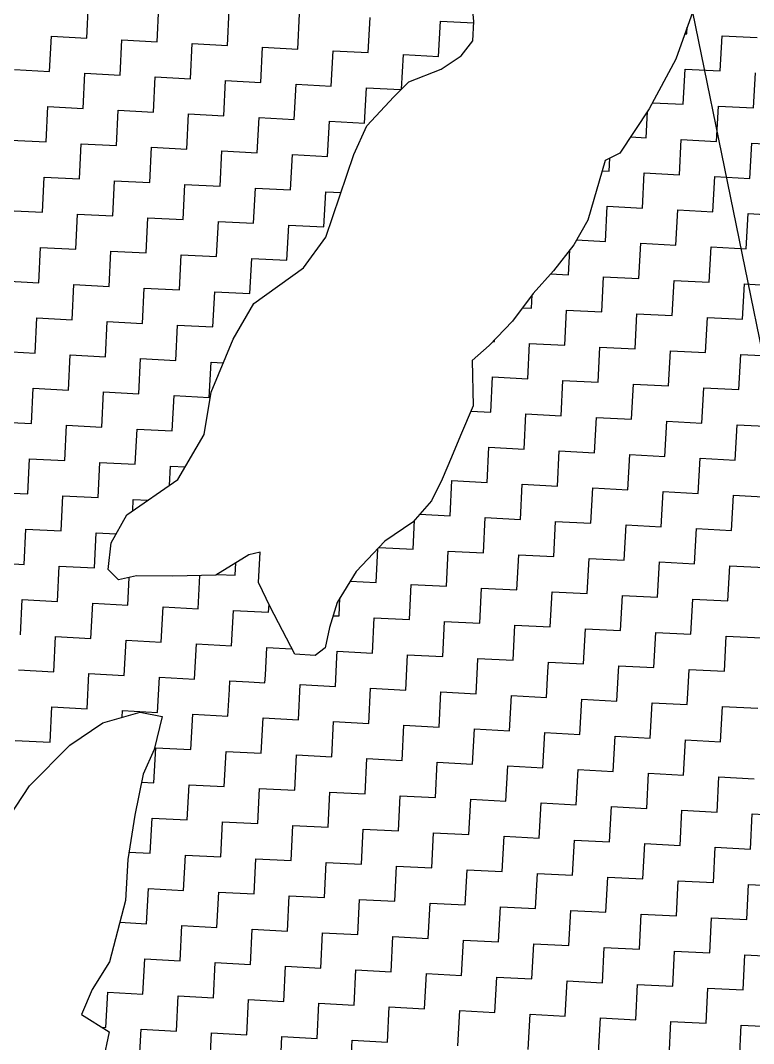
# Model space of a CAD drawing. Header units: metres. Extents: x 281214 to 284109, y 2088556 to 2092246.
# Drawn here: x 281543.6 to 281674.5, y 2091505.5 to 2091688.2 of the extents above; entities that cross this region are included whole.
import ezdxf

# ---------------------------------------------------------------- set-up
doc = ezdxf.new("R2010")
doc.units = ezdxf.units.M
doc.layers.add('POLY_HATCH', color=12, linetype='Continuous')
doc.layers.add('POLY_PARCEL', color=6, linetype='Continuous')

msp = doc.modelspace()

# ---------------------------------------------------------------- linework, layer by layer
at = {"layer": 'POLY_HATCH'}
for p, q in [((281665.63, 2091695.27), (281660.64, 2091681.32)), ((281624.59, 2091688.02), (281624.41, 2091690.02)), ((281624.42, 2091684.62), (281624.59, 2091688.02)), ((281622.28, 2091681.89), (281624.42, 2091684.62)), ((281618.75, 2091679.52), (281622.28, 2091681.89)), ((281660.64, 2091681.32), (281655.91, 2091672.47)), ((281612.94, 2091677.26), (281618.75, 2091679.52)), ((281610.25, 2091674.56), (281612.94, 2091677.26)), ((281605.43, 2091669.41), (281610.25, 2091674.56)), ((281655.91, 2091672.47), (281650.67, 2091664.5)), ((281603.15, 2091664.3), (281605.43, 2091669.41)), ((281650.67, 2091664.5), (281648.04, 2091663.22)), ((281598.12, 2091649.5), (281603.15, 2091664.3)), ((281648.04, 2091663.22), (281644.93, 2091652.58)), ((281644.93, 2091652.58), (281642.43, 2091648.17)), ((281594.14, 2091644.03), (281598.12, 2091649.5)), ((281642.43, 2091648.17), (281638.78, 2091643.52)), ((281585.28, 2091637.67), (281594.14, 2091644.03)), ((281638.78, 2091643.52), (281635.15, 2091639.45)), ((281635.15, 2091639.45), (281631.48, 2091634.52)), ((281581.54, 2091631.32), (281585.28, 2091637.67)), ((281631.48, 2091634.52), (281627.28, 2091630.2)), ((281577.64, 2091621.87), (281581.54, 2091631.32)), ((281627.28, 2091630.2), (281624.3, 2091627.51)), ((281624.3, 2091627.51), (281624.44, 2091619.4)), ((281576.39, 2091614.26), (281577.64, 2091621.87)), ((281624.44, 2091619.4), (281622.17, 2091614.12)), ((281571.71, 2091606.26), (281576.39, 2091614.26)), ((281622.17, 2091614.12), (281620.55, 2091610.23)), ((281620.55, 2091610.23), (281618.92, 2091606.33)), ((281562.56, 2091599.91), (281571.71, 2091606.26)), ((281618.92, 2091606.33), (281617.02, 2091602.45)), ((281617.02, 2091602.45), (281613.69, 2091598.65)), ((281559.75, 2091594.94), (281562.56, 2091599.91)), ((281613.69, 2091598.65), (281608.68, 2091595.21)), ((281608.68, 2091595.21), (281603.57, 2091589.79)), ((281559.21, 2091590.14), (281559.75, 2091594.94)), ((281586.4, 2091593.24), (281584.37, 2091592.81)), ((281586.12, 2091587.86), (281586.4, 2091593.24)), ((281584.37, 2091592.81), (281578.5, 2091589.14)), ((281561.11, 2091588.34), (281559.21, 2091590.14)), ((281603.57, 2091589.79), (281600.15, 2091584.29)), ((281564.27, 2091589.03), (281561.11, 2091588.34)), ((281570.81, 2091588.97), (281564.27, 2091589.03)), ((281578.5, 2091589.14), (281570.81, 2091588.97)), ((281588.17, 2091583.49), (281586.12, 2091587.86)), ((281600.15, 2091584.29), (281598.78, 2091579.81)), ((281592.56, 2091575.02), (281588.17, 2091583.49)), ((281598.78, 2091579.81), (281598.02, 2091576.16)), ((281596.25, 2091574.83), (281592.56, 2091575.02)), ((281598.02, 2091576.16), (281596.25, 2091574.83)), ((281558.3, 2091562.78), (281564.94, 2091564.71)), ((281564.94, 2091564.71), (281568.88, 2091563.94)), ((281552.41, 2091558.82), (281558.3, 2091562.78)), ((281568.88, 2091563.94), (281567.44, 2091558.04)), ((281545.2, 2091551.52), (281552.41, 2091558.82)), ((281567.44, 2091558.04), (281565.5, 2091553.6)), ((281565.5, 2091553.6), (281563.98, 2091546.29)), ((281540.27, 2091544.11), (281545.2, 2091551.52)), ((281563.98, 2091546.29), (281562.72, 2091538.4)), ((281562.72, 2091538.4), (281562.34, 2091531.03)), ((281562.34, 2091531.03), (281559.5, 2091520.09)), ((281559.5, 2091520.09), (281556.4, 2091515.14)), ((281556.4, 2091515.14), (281554.46, 2091510.69)), ((281554.46, 2091510.69), (281559.42, 2091507.59)), ((281559.42, 2091507.59), (281558.29, 2091502.25))]:
    msp.add_line(p, q, dxfattribs=at)
at = {"layer": 'POLY_HATCH', "linetype": 'Continuous'}
for p, q in [((281555.4, 2091685.09), (281555.72, 2091691.37)), ((281567.97, 2091684.43), (281568.3, 2091690.72)), ((281580.55, 2091683.78), (281580.88, 2091690.07)), ((281593.13, 2091683.13), (281593.45, 2091689.42)), ((281605.7, 2091682.48), (281606.03, 2091688.76)), ((281618.28, 2091681.82), (281618.6, 2091688.11)), ((281618.6, 2091688.11), (281624.58, 2091687.8)), ((281662.62, 2091685.83), (281662.68, 2091687.04)), ((281548.78, 2091679.12), (281549.11, 2091685.41)), ((281549.11, 2091685.41), (281555.4, 2091685.09)), ((281561.36, 2091678.47), (281561.68, 2091684.76)), ((281561.68, 2091684.76), (281567.97, 2091684.43)), ((281662.26, 2091685.85), (281662.62, 2091685.83)), ((281668.58, 2091679.21), (281668.91, 2091685.5)), ((281668.91, 2091685.5), (281675.2, 2091685.18)), ((281573.94, 2091677.82), (281574.26, 2091684.11)), ((281574.26, 2091684.11), (281580.55, 2091683.78)), ((281586.51, 2091677.17), (281586.84, 2091683.45)), ((281586.84, 2091683.45), (281593.13, 2091683.13)), ((281599.09, 2091676.51), (281599.41, 2091682.8)), ((281599.41, 2091682.8), (281605.7, 2091682.48)), ((281611.67, 2091675.98), (281611.99, 2091682.15)), ((281611.99, 2091682.15), (281618.28, 2091681.82)), ((281542.49, 2091679.45), (281548.78, 2091679.12)), ((281661.97, 2091673.25), (281662.3, 2091679.54)), ((281662.3, 2091679.54), (281668.58, 2091679.21)), ((281554.74, 2091672.51), (281555.07, 2091678.8)), ((281555.07, 2091678.8), (281561.36, 2091678.47)), ((281567.32, 2091671.86), (281567.65, 2091678.14)), ((281567.65, 2091678.14), (281573.94, 2091677.82)), ((281579.9, 2091671.2), (281580.22, 2091677.49)), ((281580.22, 2091677.49), (281586.51, 2091677.17)), ((281674.55, 2091672.6), (281674.87, 2091678.89)), ((281592.47, 2091670.55), (281592.8, 2091676.84)), ((281592.8, 2091676.84), (281599.09, 2091676.51)), ((281605.05, 2091669.9), (281605.38, 2091676.19)), ((281605.38, 2091676.19), (281611.55, 2091675.87)), ((281548.13, 2091666.55), (281548.46, 2091672.84)), ((281548.46, 2091672.84), (281554.74, 2091672.51)), ((281560.71, 2091665.89), (281561.03, 2091672.18)), ((281561.03, 2091672.18), (281567.32, 2091671.86)), ((281655.36, 2091667.29), (281655.6, 2091671.99)), ((281656.48, 2091673.54), (281661.97, 2091673.25)), ((281667.93, 2091666.64), (281668.26, 2091672.93)), ((281668.26, 2091672.93), (281674.55, 2091672.6)), ((281573.28, 2091665.24), (281573.61, 2091671.53)), ((281573.61, 2091671.53), (281579.9, 2091671.2)), ((281585.86, 2091664.59), (281586.19, 2091670.88)), ((281586.19, 2091670.88), (281592.47, 2091670.55)), ((281598.44, 2091663.94), (281598.76, 2091670.23)), ((281598.76, 2091670.23), (281605.05, 2091669.9)), ((281541.84, 2091666.87), (281548.13, 2091666.55)), ((281652.6, 2091667.43), (281655.36, 2091667.29)), ((281661.32, 2091660.68), (281661.64, 2091666.96)), ((281661.64, 2091666.96), (281667.93, 2091666.64)), ((281673.89, 2091660.02), (281674.22, 2091666.31)), ((281674.22, 2091666.31), (281680.51, 2091665.99)), ((281554.09, 2091659.93), (281554.42, 2091666.22)), ((281554.42, 2091666.22), (281560.71, 2091665.89)), ((281566.67, 2091659.28), (281566.99, 2091665.57)), ((281566.99, 2091665.57), (281573.28, 2091665.24)), ((281579.24, 2091658.63), (281579.57, 2091664.92)), ((281579.57, 2091664.92), (281585.86, 2091664.59)), ((281591.82, 2091657.98), (281592.15, 2091664.26)), ((281592.15, 2091664.26), (281598.44, 2091663.94)), ((281648.74, 2091661.33), (281648.86, 2091663.62)), ((281647.51, 2091661.39), (281648.74, 2091661.33)), ((281654.7, 2091654.71), (281655.03, 2091661)), ((281655.03, 2091661), (281661.32, 2091660.68)), ((281547.48, 2091653.97), (281547.8, 2091660.26)), ((281547.8, 2091660.26), (281554.09, 2091659.93)), ((281560.05, 2091653.32), (281560.38, 2091659.61)), ((281560.38, 2091659.61), (281566.67, 2091659.28)), ((281667.28, 2091654.06), (281667.61, 2091660.35)), ((281667.61, 2091660.35), (281673.89, 2091660.02)), ((281572.63, 2091652.67), (281572.96, 2091658.95)), ((281572.96, 2091658.95), (281579.24, 2091658.63)), ((281585.21, 2091652.01), (281585.53, 2091658.3)), ((281585.53, 2091658.3), (281591.82, 2091657.98)), ((281597.78, 2091651.36), (281598.11, 2091657.65)), ((281598.11, 2091657.65), (281600.84, 2091657.51)), ((281541.19, 2091654.3), (281547.48, 2091653.97)), ((281553.44, 2091647.36), (281553.77, 2091653.64)), ((281553.77, 2091653.64), (281560.05, 2091653.32)), ((281648.09, 2091648.75), (281648.41, 2091655.04)), ((281648.41, 2091655.04), (281654.7, 2091654.71)), ((281660.66, 2091648.1), (281660.99, 2091654.39)), ((281660.99, 2091654.39), (281667.28, 2091654.06)), ((281673.24, 2091647.45), (281673.57, 2091653.74)), ((281673.57, 2091653.74), (281679.86, 2091653.41)), ((281566.02, 2091646.7), (281566.34, 2091652.99)), ((281566.34, 2091652.99), (281572.63, 2091652.67)), ((281578.59, 2091646.05), (281578.92, 2091652.34)), ((281578.92, 2091652.34), (281585.21, 2091652.01)), ((281591.17, 2091645.4), (281591.49, 2091651.69)), ((281591.49, 2091651.69), (281597.78, 2091651.36)), ((281642.91, 2091649.02), (281648.09, 2091648.75)), ((281654.05, 2091642.14), (281654.38, 2091648.43)), ((281654.38, 2091648.43), (281660.66, 2091648.1)), ((281546.83, 2091641.39), (281547.15, 2091647.68)), ((281547.15, 2091647.68), (281553.44, 2091647.36)), ((281559.4, 2091640.74), (281559.73, 2091647.03)), ((281559.73, 2091647.03), (281566.02, 2091646.7)), ((281571.98, 2091640.09), (281572.3, 2091646.38)), ((281572.3, 2091646.38), (281578.59, 2091646.05)), ((281641.47, 2091642.79), (281641.71, 2091647.25)), ((281666.63, 2091641.49), (281666.95, 2091647.77)), ((281666.95, 2091647.77), (281673.24, 2091647.45)), ((281584.55, 2091639.44), (281584.88, 2091645.73)), ((281584.88, 2091645.73), (281591.17, 2091645.4)), ((281638.27, 2091642.96), (281641.47, 2091642.79)), ((281540.54, 2091641.72), (281546.83, 2091641.39)), ((281552.79, 2091634.78), (281553.11, 2091641.07)), ((281553.11, 2091641.07), (281559.4, 2091640.74)), ((281647.44, 2091636.18), (281647.76, 2091642.46)), ((281647.76, 2091642.46), (281654.05, 2091642.14)), ((281660.01, 2091635.52), (281660.34, 2091641.81)), ((281660.34, 2091641.81), (281666.63, 2091641.49)), ((281672.59, 2091634.87), (281672.91, 2091641.16)), ((281672.91, 2091641.16), (281679.2, 2091640.83)), ((281565.36, 2091634.13), (281565.69, 2091640.42)), ((281565.69, 2091640.42), (281571.98, 2091640.09)), ((281577.94, 2091633.48), (281578.27, 2091639.76)), ((281578.27, 2091639.76), (281584.55, 2091639.44)), ((281634.86, 2091636.83), (281634.98, 2091639.22)), ((281633.26, 2091636.91), (281634.86, 2091636.83)), ((281640.82, 2091630.21), (281641.15, 2091636.5)), ((281641.15, 2091636.5), (281647.44, 2091636.18)), ((281653.4, 2091629.56), (281653.72, 2091635.85)), ((281653.72, 2091635.85), (281660.01, 2091635.52)), ((281546.17, 2091628.82), (281546.5, 2091635.11)), ((281546.5, 2091635.11), (281552.79, 2091634.78)), ((281558.75, 2091628.17), (281559.08, 2091634.45)), ((281559.08, 2091634.45), (281565.36, 2091634.13)), ((281571.33, 2091627.51), (281571.65, 2091633.8)), ((281571.65, 2091633.8), (281577.94, 2091633.48)), ((281665.97, 2091628.91), (281666.3, 2091635.2)), ((281666.3, 2091635.2), (281672.59, 2091634.87)), ((281627.94, 2091630.88), (281628.25, 2091630.87)), ((281628.25, 2091630.87), (281628.26, 2091631.21)), ((281634.21, 2091624.25), (281634.53, 2091630.54)), ((281634.53, 2091630.54), (281640.82, 2091630.21)), ((281646.78, 2091623.6), (281647.11, 2091629.89)), ((281647.11, 2091629.89), (281653.4, 2091629.56)), ((281539.88, 2091629.14), (281546.17, 2091628.82)), ((281552.14, 2091622.2), (281552.46, 2091628.49)), ((281552.46, 2091628.49), (281558.75, 2091628.17)), ((281659.36, 2091622.95), (281659.69, 2091629.24)), ((281659.69, 2091629.24), (281665.97, 2091628.91)), ((281671.94, 2091622.29), (281672.26, 2091628.58)), ((281672.26, 2091628.58), (281678.55, 2091628.26)), ((281564.71, 2091621.55), (281565.04, 2091627.84)), ((281565.04, 2091627.84), (281571.33, 2091627.51)), ((281577.29, 2091620.9), (281577.61, 2091627.19)), ((281577.61, 2091627.19), (281579.79, 2091627.07)), ((281627.59, 2091618.29), (281627.92, 2091624.58)), ((281627.92, 2091624.58), (281634.21, 2091624.25)), ((281545.52, 2091616.24), (281545.85, 2091622.53)), ((281545.85, 2091622.53), (281552.14, 2091622.2)), ((281640.17, 2091617.64), (281640.5, 2091623.93)), ((281640.5, 2091623.93), (281646.78, 2091623.6)), ((281652.75, 2091616.99), (281653.07, 2091623.27)), ((281653.07, 2091623.27), (281659.36, 2091622.95)), ((281665.32, 2091616.33), (281665.65, 2091622.62)), ((281665.65, 2091622.62), (281671.94, 2091622.29)), ((281558.1, 2091615.59), (281558.42, 2091621.88)), ((281558.42, 2091621.88), (281564.71, 2091621.55)), ((281570.67, 2091614.94), (281571, 2091621.23)), ((281571, 2091621.23), (281577.29, 2091620.9)), ((281624.04, 2091618.47), (281627.59, 2091618.29)), ((281633.56, 2091611.68), (281633.88, 2091617.96)), ((281633.88, 2091617.96), (281640.17, 2091617.64)), ((281646.13, 2091611.02), (281646.46, 2091617.31)), ((281646.46, 2091617.31), (281652.75, 2091616.99)), ((281539.23, 2091616.57), (281545.52, 2091616.24)), ((281551.48, 2091609.63), (281551.81, 2091615.92)), ((281551.81, 2091615.92), (281558.1, 2091615.59)), ((281564.06, 2091608.98), (281564.39, 2091615.26)), ((281564.39, 2091615.26), (281570.67, 2091614.94)), ((281658.71, 2091610.37), (281659.03, 2091616.66)), ((281659.03, 2091616.66), (281665.32, 2091616.33)), ((281671.28, 2091609.72), (281671.61, 2091616.01)), ((281671.61, 2091616.01), (281677.9, 2091615.68)), ((281626.94, 2091605.71), (281627.27, 2091612)), ((281627.27, 2091612), (281633.56, 2091611.68)), ((281544.87, 2091603.67), (281545.19, 2091609.95)), ((281545.19, 2091609.95), (281551.48, 2091609.63)), ((281639.52, 2091605.06), (281639.84, 2091611.35)), ((281639.84, 2091611.35), (281646.13, 2091611.02)), ((281652.09, 2091604.41), (281652.42, 2091610.7)), ((281652.42, 2091610.7), (281658.71, 2091610.37)), ((281664.67, 2091603.76), (281665, 2091610.04)), ((281665, 2091610.04), (281671.28, 2091609.72)), ((281557.44, 2091603.01), (281557.77, 2091609.3)), ((281557.77, 2091609.3), (281564.06, 2091608.98)), ((281570.17, 2091605.19), (281570.35, 2091608.65)), ((281570.35, 2091608.65), (281573.03, 2091608.51)), ((281620.33, 2091599.75), (281620.65, 2091606.04)), ((281620.65, 2091606.04), (281626.94, 2091605.71)), ((281632.9, 2091599.1), (281633.23, 2091605.39)), ((281633.23, 2091605.39), (281639.52, 2091605.06)), ((281645.48, 2091598.45), (281645.81, 2091604.73)), ((281645.81, 2091604.73), (281652.09, 2091604.41)), ((281538.58, 2091603.99), (281544.87, 2091603.67)), ((281550.83, 2091597.05), (281551.16, 2091603.34)), ((281551.16, 2091603.34), (281557.44, 2091603.01)), ((281563.63, 2091600.65), (281563.73, 2091602.69)), ((281563.73, 2091602.69), (281566.36, 2091602.55)), ((281658.06, 2091597.79), (281658.38, 2091604.08)), ((281658.38, 2091604.08), (281664.67, 2091603.76)), ((281670.63, 2091597.14), (281670.96, 2091603.43)), ((281670.96, 2091603.43), (281677.25, 2091603.1)), ((281613.71, 2091593.79), (281613.98, 2091598.98)), ((281614.9, 2091600.03), (281620.33, 2091599.75)), ((281626.29, 2091593.14), (281626.61, 2091599.43)), ((281626.61, 2091599.43), (281632.9, 2091599.1)), ((281638.86, 2091592.48), (281639.19, 2091598.77)), ((281639.19, 2091598.77), (281645.48, 2091598.45)), ((281544.22, 2091591.09), (281544.54, 2091597.38)), ((281544.54, 2091597.38), (281550.83, 2091597.05)), ((281651.44, 2091591.83), (281651.77, 2091598.12)), ((281651.77, 2091598.12), (281658.06, 2091597.79)), ((281664.02, 2091591.18), (281664.34, 2091597.47)), ((281664.34, 2091597.47), (281670.63, 2091597.14)), ((281556.79, 2091590.44), (281557.12, 2091596.72)), ((281557.12, 2091596.72), (281560.65, 2091596.54)), ((281607.1, 2091587.83), (281607.41, 2091593.87)), ((281607.64, 2091594.1), (281613.71, 2091593.79)), ((281619.67, 2091587.18), (281620, 2091593.46)), ((281620, 2091593.46), (281626.29, 2091593.14)), ((281537.93, 2091591.42), (281544.22, 2091591.09)), ((281632.25, 2091586.52), (281632.58, 2091592.81)), ((281632.58, 2091592.81), (281638.86, 2091592.48)), ((281644.83, 2091585.87), (281645.15, 2091592.16)), ((281645.15, 2091592.16), (281651.44, 2091591.83)), ((281657.4, 2091585.22), (281657.73, 2091591.51)), ((281657.73, 2091591.51), (281664.02, 2091591.18)), ((281550.18, 2091584.47), (281550.5, 2091590.76)), ((281550.5, 2091590.76), (281556.79, 2091590.44)), ((281581.95, 2091589.13), (281582.06, 2091591.37)), ((281669.98, 2091584.57), (281670.31, 2091590.85)), ((281670.31, 2091590.85), (281676.59, 2091590.53)), ((281562.75, 2091583.82), (281563.01, 2091588.75)), ((281575.33, 2091583.17), (281575.64, 2091589.08)), ((281578.75, 2091589.3), (281581.95, 2091589.13)), ((281602.49, 2091588.07), (281607.1, 2091587.83)), ((281613.06, 2091581.21), (281613.39, 2091587.5)), ((281613.39, 2091587.5), (281619.67, 2091587.18)), ((281625.64, 2091580.56), (281625.96, 2091586.85)), ((281625.96, 2091586.85), (281632.25, 2091586.52)), ((281638.21, 2091579.91), (281638.54, 2091586.2)), ((281638.54, 2091586.2), (281644.83, 2091585.87)), ((281543.56, 2091578.51), (281543.89, 2091584.8)), ((281543.89, 2091584.8), (281550.18, 2091584.47)), ((281556.14, 2091577.86), (281556.47, 2091584.15)), ((281556.47, 2091584.15), (281562.75, 2091583.82)), ((281600.48, 2091581.87), (281600.65, 2091585.09)), ((281650.79, 2091579.26), (281651.11, 2091585.54)), ((281651.11, 2091585.54), (281657.4, 2091585.22)), ((281663.37, 2091578.6), (281663.69, 2091584.89)), ((281663.69, 2091584.89), (281669.98, 2091584.57)), ((281568.72, 2091577.21), (281569.04, 2091583.5)), ((281569.04, 2091583.5), (281575.33, 2091583.17)), ((281581.29, 2091576.56), (281581.62, 2091582.84)), ((281581.62, 2091582.84), (281587.91, 2091582.52)), ((281587.91, 2091582.52), (281587.98, 2091583.89)), ((281599.43, 2091581.92), (281600.48, 2091581.87)), ((281606.45, 2091575.25), (281606.77, 2091581.54)), ((281606.77, 2091581.54), (281613.06, 2091581.21)), ((281619.02, 2091574.6), (281619.35, 2091580.89)), ((281619.35, 2091580.89), (281625.64, 2091580.56)), ((281631.6, 2091573.95), (281631.92, 2091580.23)), ((281631.92, 2091580.23), (281638.21, 2091579.91)), ((281644.17, 2091573.29), (281644.5, 2091579.58)), ((281644.5, 2091579.58), (281650.79, 2091579.26)), ((281656.75, 2091572.64), (281657.08, 2091578.93)), ((281657.08, 2091578.93), (281663.37, 2091578.6)), ((281549.53, 2091571.9), (281549.85, 2091578.19)), ((281549.85, 2091578.19), (281556.14, 2091577.86)), ((281562.1, 2091571.25), (281562.43, 2091577.53)), ((281562.43, 2091577.53), (281568.72, 2091577.21)), ((281574.68, 2091570.59), (281575, 2091576.88)), ((281575, 2091576.88), (281581.29, 2091576.56)), ((281669.33, 2091571.99), (281669.65, 2091578.28)), ((281669.65, 2091578.28), (281675.94, 2091577.95)), ((281587.32, 2091571.28), (281587.58, 2091576.23)), ((281587.58, 2091576.23), (281592.06, 2091576)), ((281600.1, 2091574.55), (281600.16, 2091575.58)), ((281600.16, 2091575.58), (281606.45, 2091575.25)), ((281599.83, 2091569.29), (281600.1, 2091574.55)), ((281612.41, 2091568.64), (281612.67, 2091573.66)), ((281612.67, 2091573.66), (281612.73, 2091574.92)), ((281612.73, 2091574.92), (281619.02, 2091574.6)), ((281625.23, 2091572.77), (281625.31, 2091574.27)), ((281625.31, 2091574.27), (281631.6, 2091573.95)), ((281637.8, 2091571.88), (281637.89, 2091573.62)), ((281637.89, 2091573.62), (281644.17, 2091573.29)), ((281543.24, 2091572.22), (281549.53, 2091571.9)), ((281555.49, 2091565.28), (281555.81, 2091571.57)), ((281555.81, 2091571.57), (281562.1, 2091571.25)), ((281587.25, 2091569.94), (281587.32, 2091571.28)), ((281624.98, 2091567.98), (281625.23, 2091572.77)), ((281637.56, 2091567.33), (281637.8, 2091571.88)), ((281650.36, 2091570.99), (281650.46, 2091572.97)), ((281650.46, 2091572.97), (281656.75, 2091572.64)), ((281662.92, 2091570.1), (281663.04, 2091572.32)), ((281663.04, 2091572.32), (281669.33, 2091571.99)), ((281568.06, 2091564.63), (281568.39, 2091570.92)), ((281568.39, 2091570.92), (281574.68, 2091570.59)), ((281580.89, 2091568.71), (281580.97, 2091570.27)), ((281580.97, 2091570.27), (281584.35, 2091570.09)), ((281584.35, 2091570.09), (281587.25, 2091569.94)), ((281593.22, 2091563.33), (281593.54, 2091569.62)), ((281593.54, 2091569.62), (281599.83, 2091569.29)), ((281650.14, 2091566.68), (281650.36, 2091570.99)), ((281662.71, 2091566.03), (281662.92, 2091570.1)), ((281580.64, 2091563.98), (281580.89, 2091568.71)), ((281605.79, 2091562.67), (281606.12, 2091568.96)), ((281606.12, 2091568.96), (281612.41, 2091568.64)), ((281618.37, 2091562.02), (281618.7, 2091568.31)), ((281618.7, 2091568.31), (281624.98, 2091567.98)), ((281630.95, 2091561.37), (281631.27, 2091567.66)), ((281631.27, 2091567.66), (281637.56, 2091567.33)), ((281643.52, 2091560.72), (281643.85, 2091567.01)), ((281643.85, 2091567.01), (281650.14, 2091566.68)), ((281656.1, 2091560.07), (281656.42, 2091566.35)), ((281656.42, 2091566.35), (281662.71, 2091566.03)), ((281548.87, 2091559.32), (281549.2, 2091565.61)), ((281549.2, 2091565.61), (281555.49, 2091565.28)), ((281561.71, 2091563.77), (281561.78, 2091564.96)), ((281561.78, 2091564.96), (281568.06, 2091564.63)), ((281574.03, 2091558.02), (281574.35, 2091564.31)), ((281574.35, 2091564.31), (281580.64, 2091563.98)), ((281668.67, 2091559.41), (281669, 2091565.7)), ((281669, 2091565.7), (281675.29, 2091565.38)), ((281586.6, 2091557.37), (281586.93, 2091563.65)), ((281586.93, 2091563.65), (281593.22, 2091563.33)), ((281599.18, 2091556.71), (281599.5, 2091563)), ((281599.5, 2091563), (281605.79, 2091562.67)), ((281611.76, 2091556.06), (281612.08, 2091562.35)), ((281612.08, 2091562.35), (281618.37, 2091562.02)), ((281624.33, 2091555.41), (281624.66, 2091561.7)), ((281624.66, 2091561.7), (281630.95, 2091561.37)), ((281636.91, 2091554.76), (281637.23, 2091561.04)), ((281637.23, 2091561.04), (281643.52, 2091560.72)), ((281649.48, 2091554.1), (281649.81, 2091560.39)), ((281649.81, 2091560.39), (281656.1, 2091560.07)), ((281542.59, 2091559.65), (281548.87, 2091559.32)), ((281662.06, 2091553.45), (281662.39, 2091559.74)), ((281662.39, 2091559.74), (281668.67, 2091559.41)), ((281567.41, 2091552.06), (281567.74, 2091558.34)), ((281567.74, 2091558.34), (281574.03, 2091558.02)), ((281579.99, 2091551.4), (281580.31, 2091557.69)), ((281580.31, 2091557.69), (281586.6, 2091557.37)), ((281592.56, 2091550.75), (281592.89, 2091557.04)), ((281592.89, 2091557.04), (281599.18, 2091556.71)), ((281605.14, 2091550.1), (281605.47, 2091556.39)), ((281605.47, 2091556.39), (281611.76, 2091556.06)), ((281617.72, 2091549.45), (281618.04, 2091555.73)), ((281618.04, 2091555.73), (281624.33, 2091555.41)), ((281630.29, 2091548.79), (281630.62, 2091555.08)), ((281630.62, 2091555.08), (281636.91, 2091554.76)), ((281642.87, 2091548.14), (281643.2, 2091554.43)), ((281643.2, 2091554.43), (281649.48, 2091554.1)), ((281655.45, 2091547.49), (281655.77, 2091553.78)), ((281655.77, 2091553.78), (281662.06, 2091553.45)), ((281668.02, 2091546.84), (281668.35, 2091553.12)), ((281668.35, 2091553.12), (281674.64, 2091552.8)), ((281565.2, 2091552.17), (281567.41, 2091552.06)), ((281573.37, 2091545.44), (281573.7, 2091551.73)), ((281573.7, 2091551.73), (281579.99, 2091551.4)), ((281585.95, 2091544.79), (281586.28, 2091551.08)), ((281586.28, 2091551.08), (281592.56, 2091550.75)), ((281598.53, 2091544.14), (281598.85, 2091550.42)), ((281598.85, 2091550.42), (281605.14, 2091550.1)), ((281611.1, 2091543.48), (281611.43, 2091549.77)), ((281611.43, 2091549.77), (281617.72, 2091549.45)), ((281623.68, 2091542.83), (281624.01, 2091549.12)), ((281624.01, 2091549.12), (281630.29, 2091548.79)), ((281636.26, 2091542.18), (281636.58, 2091548.47)), ((281636.58, 2091548.47), (281642.87, 2091548.14)), ((281648.83, 2091541.53), (281649.16, 2091547.82)), ((281649.16, 2091547.82), (281655.45, 2091547.49)), ((281566.76, 2091539.48), (281567.09, 2091545.77)), ((281567.09, 2091545.77), (281573.37, 2091545.44)), ((281661.41, 2091540.87), (281661.73, 2091547.16)), ((281661.73, 2091547.16), (281668.02, 2091546.84)), ((281673.98, 2091540.22), (281674.31, 2091546.51)), ((281674.31, 2091546.51), (281680.6, 2091546.18)), ((281579.34, 2091538.83), (281579.66, 2091545.11)), ((281579.66, 2091545.11), (281585.95, 2091544.79)), ((281591.91, 2091538.17), (281592.24, 2091544.46)), ((281592.24, 2091544.46), (281598.53, 2091544.14)), ((281604.49, 2091537.52), (281604.81, 2091543.81)), ((281604.81, 2091543.81), (281611.1, 2091543.48)), ((281617.06, 2091536.87), (281617.39, 2091543.16)), ((281617.39, 2091543.16), (281623.68, 2091542.83)), ((281629.64, 2091536.22), (281629.97, 2091542.51)), ((281629.97, 2091542.51), (281636.26, 2091542.18)), ((281642.22, 2091535.57), (281642.54, 2091541.85)), ((281642.54, 2091541.85), (281648.83, 2091541.53)), ((281654.79, 2091534.91), (281655.12, 2091541.2)), ((281655.12, 2091541.2), (281661.41, 2091540.87)), ((281667.37, 2091534.26), (281667.7, 2091540.55)), ((281667.7, 2091540.55), (281673.98, 2091540.22)), ((281562.93, 2091539.68), (281566.76, 2091539.48)), ((281572.72, 2091532.86), (281573.05, 2091539.15)), ((281573.05, 2091539.15), (281579.34, 2091538.83)), ((281585.3, 2091532.21), (281585.62, 2091538.5)), ((281585.62, 2091538.5), (281591.91, 2091538.17)), ((281597.87, 2091531.56), (281598.2, 2091537.85)), ((281598.2, 2091537.85), (281604.49, 2091537.52)), ((281610.45, 2091530.91), (281610.78, 2091537.2)), ((281610.78, 2091537.2), (281617.06, 2091536.87)), ((281623.03, 2091530.26), (281623.35, 2091536.54)), ((281623.35, 2091536.54), (281629.64, 2091536.22)), ((281635.6, 2091529.6), (281635.93, 2091535.89)), ((281635.93, 2091535.89), (281642.22, 2091535.57)), ((281648.18, 2091528.95), (281648.51, 2091535.24)), ((281648.51, 2091535.24), (281654.79, 2091534.91)), ((281566.11, 2091526.9), (281566.43, 2091533.19)), ((281566.43, 2091533.19), (281572.72, 2091532.86)), ((281660.76, 2091528.3), (281661.08, 2091534.59)), ((281661.08, 2091534.59), (281667.37, 2091534.26)), ((281673.33, 2091527.65), (281673.66, 2091533.93)), ((281673.66, 2091533.93), (281679.95, 2091533.61)), ((281578.68, 2091526.25), (281579.01, 2091532.54)), ((281579.01, 2091532.54), (281585.3, 2091532.21)), ((281591.26, 2091525.6), (281591.59, 2091531.89)), ((281591.59, 2091531.89), (281597.87, 2091531.56)), ((281603.84, 2091524.95), (281604.16, 2091531.23)), ((281604.16, 2091531.23), (281610.45, 2091530.91)), ((281616.41, 2091524.29), (281616.74, 2091530.58)), ((281616.74, 2091530.58), (281623.03, 2091530.26)), ((281628.99, 2091523.64), (281629.31, 2091529.93)), ((281629.31, 2091529.93), (281635.6, 2091529.6)), ((281641.57, 2091522.99), (281641.89, 2091529.28)), ((281641.89, 2091529.28), (281648.18, 2091528.95)), ((281654.14, 2091522.34), (281654.47, 2091528.62)), ((281654.47, 2091528.62), (281660.76, 2091528.3)), ((281666.72, 2091521.68), (281667.04, 2091527.97)), ((281667.04, 2091527.97), (281673.33, 2091527.65)), ((281561.33, 2091527.15), (281566.11, 2091526.9)), ((281572.07, 2091520.29), (281572.4, 2091526.58)), ((281572.4, 2091526.58), (281578.68, 2091526.25)), ((281584.65, 2091519.64), (281584.97, 2091525.92)), ((281584.97, 2091525.92), (281591.26, 2091525.6)), ((281597.22, 2091518.98), (281597.55, 2091525.27)), ((281597.55, 2091525.27), (281603.84, 2091524.95)), ((281609.8, 2091518.33), (281610.12, 2091524.62)), ((281610.12, 2091524.62), (281616.41, 2091524.29)), ((281622.37, 2091517.68), (281622.7, 2091523.97)), ((281622.7, 2091523.97), (281628.99, 2091523.64)), ((281634.95, 2091517.03), (281635.28, 2091523.31)), ((281635.28, 2091523.31), (281641.57, 2091522.99)), ((281647.53, 2091516.37), (281647.85, 2091522.66)), ((281647.85, 2091522.66), (281654.14, 2091522.34)), ((281660.1, 2091515.72), (281660.43, 2091522.01)), ((281660.43, 2091522.01), (281666.72, 2091521.68)), ((281565.45, 2091514.33), (281565.78, 2091520.61)), ((281565.78, 2091520.61), (281572.07, 2091520.29)), ((281672.68, 2091515.07), (281673.01, 2091521.36)), ((281673.01, 2091521.36), (281679.29, 2091521.03)), ((281578.03, 2091513.67), (281578.36, 2091519.96)), ((281578.36, 2091519.96), (281584.65, 2091519.64)), ((281590.61, 2091513.02), (281590.93, 2091519.31)), ((281590.93, 2091519.31), (281597.22, 2091518.98)), ((281603.18, 2091512.37), (281603.51, 2091518.66)), ((281603.51, 2091518.66), (281609.8, 2091518.33)), ((281615.76, 2091511.72), (281616.09, 2091518.01)), ((281616.09, 2091518.01), (281622.37, 2091517.68)), ((281628.34, 2091511.06), (281628.66, 2091517.35)), ((281628.66, 2091517.35), (281634.95, 2091517.03)), ((281640.91, 2091510.41), (281641.24, 2091516.7)), ((281641.24, 2091516.7), (281647.53, 2091516.37)), ((281558.84, 2091508.36), (281559.17, 2091514.65)), ((281559.17, 2091514.65), (281565.45, 2091514.33)), ((281653.49, 2091509.76), (281653.82, 2091516.05)), ((281653.82, 2091516.05), (281660.1, 2091515.72)), ((281666.07, 2091509.11), (281666.39, 2091515.4)), ((281666.39, 2091515.4), (281672.68, 2091515.07)), ((281571.42, 2091507.71), (281571.74, 2091514)), ((281571.74, 2091514), (281578.03, 2091513.67)), ((281583.99, 2091507.06), (281584.32, 2091513.35)), ((281584.32, 2091513.35), (281590.61, 2091513.02)), ((281596.57, 2091506.41), (281596.9, 2091512.7)), ((281596.9, 2091512.7), (281603.18, 2091512.37)), ((281609.15, 2091505.76), (281609.47, 2091512.04)), ((281609.47, 2091512.04), (281615.76, 2091511.72)), ((281621.72, 2091505.1), (281622.05, 2091511.39)), ((281622.05, 2091511.39), (281628.34, 2091511.06)), ((281634.3, 2091504.45), (281634.62, 2091510.74)), ((281634.62, 2091510.74), (281640.91, 2091510.41)), ((281646.87, 2091503.8), (281647.2, 2091510.09)), ((281647.2, 2091510.09), (281653.49, 2091509.76)), ((281659.45, 2091503.15), (281659.78, 2091509.43)), ((281659.78, 2091509.43), (281666.07, 2091509.11)), ((281558.12, 2091508.4), (281558.84, 2091508.36)), ((281564.8, 2091501.75), (281565.13, 2091508.04)), ((281565.13, 2091508.04), (281571.42, 2091507.71)), ((281577.38, 2091501.1), (281577.7, 2091507.39)), ((281577.7, 2091507.39), (281583.99, 2091507.06)), ((281672.03, 2091502.49), (281672.35, 2091508.78)), ((281672.35, 2091508.78), (281678.64, 2091508.46)), ((281589.96, 2091500.45), (281590.28, 2091506.73)), ((281590.28, 2091506.73), (281596.57, 2091506.41)), ((281602.53, 2091499.79), (281602.86, 2091506.08)), ((281602.86, 2091506.08), (281609.15, 2091505.76))]:
    msp.add_line(p, q, dxfattribs=at)
at = {"layer": 'POLY_PARCEL'}
msp.add_line((281661.36, 2091700.98), (281723.79, 2091394.99), dxfattribs=at)

doc.saveas('drawing.dxf')
